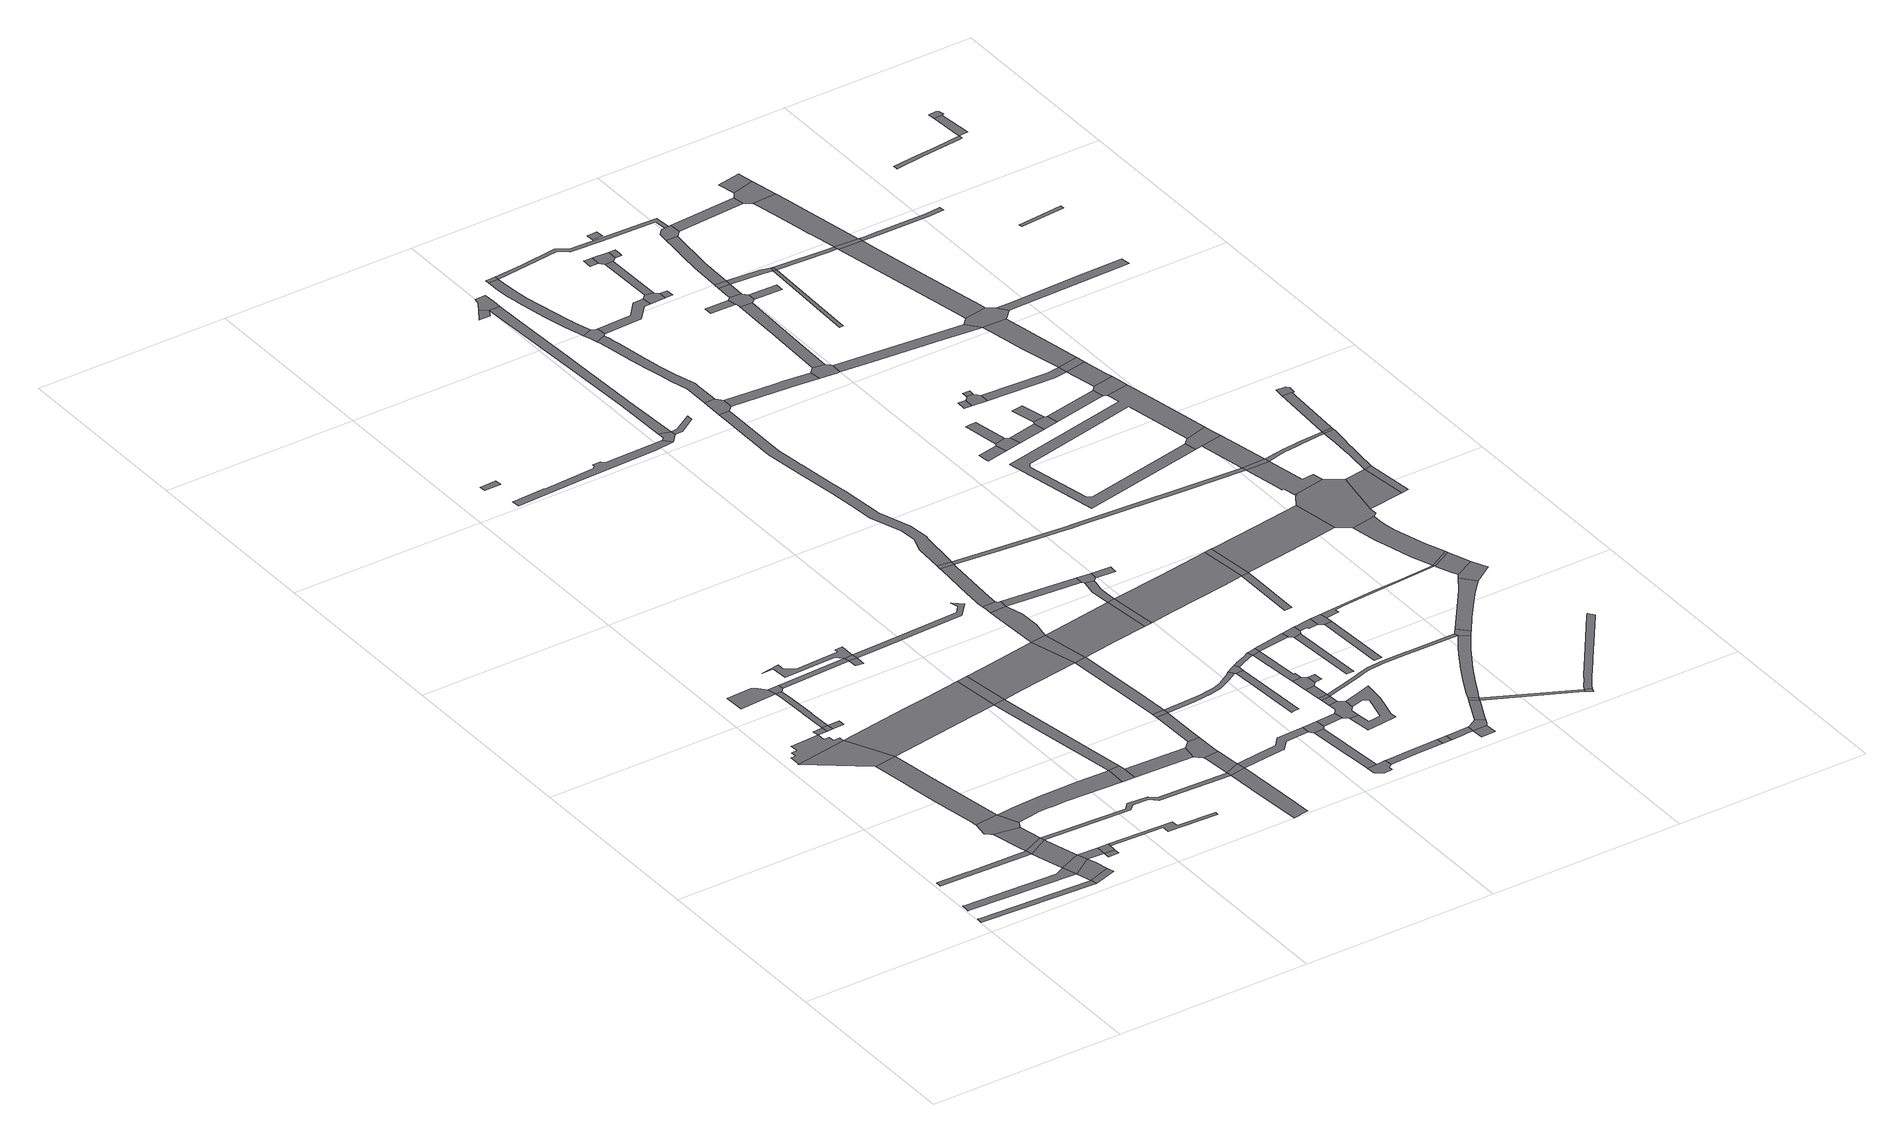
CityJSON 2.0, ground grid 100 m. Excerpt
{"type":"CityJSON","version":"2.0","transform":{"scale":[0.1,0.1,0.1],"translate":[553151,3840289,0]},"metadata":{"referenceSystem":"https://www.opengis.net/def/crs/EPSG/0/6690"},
"CityObjects":{
"road1":{"type":"Road","attributes":{"RoadStructureAttribute.sectionType":"1"},"geometry":[{"type":"MultiSurface","lod":"1","boundaries":[[[0,1,2,3,4,5]]]}]},
"road2":{"type":"Road","attributes":{"RoadStructureAttribute.sectionType":"1"},"geometry":[{"type":"MultiSurface","lod":"1","boundaries":[[[6,7,8,9,10,11,12]]]}]},
"road3":{"type":"Road","attributes":{"RoadStructureAttribute.sectionType":"1"},"geometry":[{"type":"MultiSurface","lod":"1","boundaries":[[[13,14,15,16,17,18,19,20]]]}]},
"road4":{"type":"Road","geometry":[{"type":"MultiSurface","lod":"1","boundaries":[[[21,12,11,22]]]}]},
"road5":{"type":"Road","geometry":[{"type":"MultiSurface","lod":"1","boundaries":[[[23,5,4,24]]]}]},
"road6":{"type":"Road","geometry":[{"type":"MultiSurface","lod":"1","boundaries":[[[25,20,19,26]]]}]},
"road7":{"type":"Road","attributes":{"RoadStructureAttribute.sectionType":"1"},"geometry":[{"type":"MultiSurface","lod":"1","boundaries":[[[27,28,20,25,29]]]}]},
"road8":{"type":"Road","attributes":{"RoadStructureAttribute.sectionType":"1"},"geometry":[{"type":"MultiSurface","lod":"1","boundaries":[[[30,31,26,19,32,12,21]]]}]},
"road9":{"type":"Road","attributes":{"RoadStructureAttribute.sectionType":"1"},"geometry":[{"type":"MultiSurface","lod":"1","boundaries":[[[33,22,11,34,5,23]]]}]},
"road10":{"type":"Road","attributes":{"RoadStructureAttribute.sectionType":"1"},"geometry":[{"type":"MultiSurface","lod":"1","boundaries":[[[35,36,37,38,39,40,41,42,43,44,45,46,47,48]]]}]},
"road11":{"type":"Road","geometry":[{"type":"MultiSurface","lod":"1","boundaries":[[[48,47,49,50]]]}]},
"road12":{"type":"Road","geometry":[{"type":"MultiSurface","lod":"1","boundaries":[[[51,52,53,54,55,27,29,56,57,58]]]}]},
"road13":{"type":"Road","attributes":{"RoadStructureAttribute.sectionType":"1"},"geometry":[{"type":"MultiSurface","lod":"1","boundaries":[[[59,60,50,49,61,62,63,64,65,52,51]]]}]},
"road14":{"type":"Road","attributes":{"RoadStructureAttribute.sectionType":"1"},"geometry":[{"type":"MultiSurface","lod":"1","boundaries":[[[66,21,22,67,68,69]]]}]},
"road15":{"type":"Road","attributes":{"RoadStructureAttribute.sectionType":"1"},"geometry":[{"type":"MultiSurface","lod":"1","boundaries":[[[70,71,40,72]]]}]},
"road16":{"type":"Road","geometry":[{"type":"MultiSurface","lod":"1","boundaries":[[[73,74,75,76,77,78,79]]]}]},
"road17":{"type":"Road","geometry":[{"type":"MultiSurface","lod":"1","boundaries":[[[80,70,72,81]]]}]},
"road18":{"type":"Road","geometry":[{"type":"MultiSurface","lod":"1","boundaries":[[[68,82,83,84]]]}]},
"road19":{"type":"Road","geometry":[{"type":"MultiSurface","lod":"1","boundaries":[[[69,68,84,85]]]}]},
"road20":{"type":"Road","attributes":{"RoadStructureAttribute.sectionType":"1"},"geometry":[{"type":"MultiSurface","lod":"1","boundaries":[[[86,87,80,81]]]}]},
"road21":{"type":"Road","attributes":{"RoadStructureAttribute.sectionType":"1"},"geometry":[{"type":"MultiSurface","lod":"1","boundaries":[[[88,89,90,91,92,78,93,94,95,96,70,80]]]}]},
"road22":{"type":"Road","geometry":[{"type":"MultiSurface","lod":"1","boundaries":[[[97,79,78,92,98]]]}]},
"road23":{"type":"Road","attributes":{"RoadStructureAttribute.sectionType":"1"},"geometry":[{"type":"MultiSurface","lod":"1","boundaries":[[[99,100,101,102,103,104,105,51,58,106,107,108,109,110,111,112,113,114,115]]]}]},
"road24":{"type":"Road","attributes":{"function":"3","RoadStructureAttribute.sectionType":"1"},"geometry":[{"type":"MultiSurface","lod":"1","boundaries":[[[116,117,118,119,48,50,120,121]]]}]},
"road25":{"type":"Road","attributes":{"RoadStructureAttribute.sectionType":"1"},"geometry":[{"type":"MultiSurface","lod":"1","boundaries":[[[122,123,124,125,126,127,128,85,84]]]}]},
"road26":{"type":"Road","attributes":{"RoadStructureAttribute.sectionType":"1"},"geometry":[{"type":"MultiSurface","lod":"1","boundaries":[[[129,97,98,130]]]}]},
"road27":{"type":"Road","attributes":{"RoadStructureAttribute.sectionType":"1"},"geometry":[{"type":"MultiSurface","lod":"1","boundaries":[[[131,132,133,134,135,136,137,138,139,140,129,141]]]}]},
"road28":{"type":"Road","attributes":{"RoadStructureAttribute.sectionType":"1"},"geometry":[{"type":"MultiSurface","lod":"1","boundaries":[[[142,143,144,145,146,147,148,25,26,149,150,151,152,153,154,155]]]}]},
"road29":{"type":"Road","attributes":{"RoadStructureAttribute.sectionType":"1"},"geometry":[{"type":"MultiSurface","lod":"1","boundaries":[[[130,156,157,158,159,160]]]}]},
"road30":{"type":"Road","geometry":[{"type":"MultiSurface","lod":"1","boundaries":[[[141,129,130,160]]]}]},
"road31":{"type":"Road","geometry":[{"type":"MultiSurface","lod":"1","boundaries":[[[161,162,115,114,163,164]]]}]},
"road32":{"type":"Road","geometry":[{"type":"MultiSurface","lod":"1","boundaries":[[[165,166,167,168]]]}]},
"road33":{"type":"Road","attributes":{"RoadStructureAttribute.sectionType":"1"},"geometry":[{"type":"MultiSurface","lod":"1","boundaries":[[[169,170,171,121,172,115,162]]]}]},
"road34":{"type":"Road","geometry":[{"type":"MultiSurface","lod":"1","boundaries":[[[173,116,121,171]]]}]},
"road35":{"type":"Road","attributes":{"RoadStructureAttribute.sectionType":"1"},"geometry":[{"type":"MultiSurface","lod":"1","boundaries":[[[174,164,163,175,176]]]}]},
"road36":{"type":"Road","attributes":{"RoadStructureAttribute.sectionType":"1"},"geometry":[{"type":"MultiSurface","lod":"1","boundaries":[[[177,178,179,180,154,181,182,183,184]]]}]},
"road37":{"type":"Road","attributes":{"RoadStructureAttribute.sectionType":"1"},"geometry":[{"type":"MultiSurface","lod":"1","boundaries":[[[185,186,187,188,189,190,191,141,160]]]}]},
"road38":{"type":"Road","geometry":[{"type":"MultiSurface","lod":"1","boundaries":[[[192,155,154,180]]]}]},
"road39":{"type":"Road","attributes":{"RoadStructureAttribute.sectionType":"1"},"geometry":[{"type":"MultiSurface","lod":"1","boundaries":[[[193,194,195,196,197,198,199,155,192]]]}]},
"road40":{"type":"Road","geometry":[{"type":"MultiSurface","lod":"1","boundaries":[[[200,201,202,203,204,176,175,205,197,196]]]}]},
"road41":{"type":"Road","attributes":{"function":"3","RoadStructureAttribute.sectionType":"1"},"geometry":[{"type":"MultiSurface","lod":"1","boundaries":[[[206,207,208,209,173,171,210,211,212,213]]]}]},
"road42":{"type":"Road","attributes":{"RoadStructureAttribute.sectionType":"1"},"geometry":[{"type":"MultiSurface","lod":"1","boundaries":[[[214,215,216,217,218,219,220,221,222,223,224,225,226,227,228]]]}]},
"road43":{"type":"Road","attributes":{"RoadStructureAttribute.sectionType":"1"},"geometry":[{"type":"MultiSurface","lod":"1","boundaries":[[[229,230,231,232,233,202,201]]]}]},
"road44":{"type":"Road","geometry":[{"type":"MultiSurface","lod":"1","boundaries":[[[234,235,231,230]]]}]},
"road45":{"type":"Road","attributes":{"RoadStructureAttribute.sectionType":"1"},"geometry":[{"type":"MultiSurface","lod":"1","boundaries":[[[236,237,238,239,240,241,213,242,243,244,235,234]]]}]},
"road46":{"type":"Road","attributes":{"RoadStructureAttribute.sectionType":"1"},"geometry":[{"type":"MultiSurface","lod":"1","boundaries":[[[245,246,247,248,249,250,192,180,251,252,253,254,255,256]]]}]},
"road47":{"type":"Road","geometry":[{"type":"MultiSurface","lod":"1","boundaries":[[[257,206,213,241]]]}]},
"road48":{"type":"Road","attributes":{"RoadStructureAttribute.sectionType":"1"},"geometry":[{"type":"MultiSurface","lod":"1","boundaries":[[[258,259,260,261,262,263,264,265,206,257]]]}]},
"road49":{"type":"Road","geometry":[{"type":"MultiSurface","lod":"1","boundaries":[[[266,267,268,269,270,271,272,264,263,273]]]}]},
"road50":{"type":"Road","attributes":{"RoadStructureAttribute.sectionType":"1"},"geometry":[{"type":"MultiSurface","lod":"1","boundaries":[[[274,275,276,277,278,279,280,281,282,283,284,234,230,285,286,287,288,289,290,291,292,293,294,295]]]}]},
"road51":{"type":"Road","attributes":{"RoadStructureAttribute.sectionType":"1"},"geometry":[{"type":"MultiSurface","lod":"1","boundaries":[[[296,297,298,299,300,301,270,269,302,303,304]]]}]},
"road52":{"type":"Road","geometry":[{"type":"MultiSurface","lod":"1","boundaries":[[[305,306,307,308,309,310,311,312,313,314,315,316]]]}]},
"road53":{"type":"Road","attributes":{"RoadStructureAttribute.sectionType":"1"},"geometry":[{"type":"MultiSurface","lod":"1","boundaries":[[[317,318,319,320,308,307]]]}]},
"road54":{"type":"Road","geometry":[{"type":"MultiSurface","lod":"1","boundaries":[[[321,296,304,322]]]}]},
"road55":{"type":"Road","geometry":[{"type":"MultiSurface","lod":"1","boundaries":[[[323,245,256,319,318,324]]]}]},
"road56":{"type":"Road","attributes":{"function":"3","RoadStructureAttribute.sectionType":"1"},"geometry":[{"type":"MultiSurface","lod":"1","boundaries":[[[325,326,327,257,241,328,329]]]}]},
"road57":{"type":"Road","geometry":[{"type":"MultiSurface","lod":"1","boundaries":[[[330,331,228,227,332,333]]]}]},
"road58":{"type":"Road","attributes":{"RoadStructureAttribute.sectionType":"1"},"geometry":[{"type":"MultiSurface","lod":"1","boundaries":[[[334,323,324,335]]]}]},
"road59":{"type":"Road","attributes":{"RoadStructureAttribute.sectionType":"1"},"geometry":[{"type":"MultiSurface","lod":"1","boundaries":[[[336,273,263,337,338,339]]]}]},
"road60":{"type":"Road","attributes":{"RoadStructureAttribute.sectionType":"1"},"geometry":[{"type":"MultiSurface","lod":"1","boundaries":[[[340,341,342,343,344,345,346]]]}]},
"road61":{"type":"Road","attributes":{"RoadStructureAttribute.sectionType":"1"},"geometry":[{"type":"MultiSurface","lod":"1","boundaries":[[[347,348,349,350,305,316,351,352,353,354]]]}]},
"road62":{"type":"Road","geometry":[{"type":"MultiSurface","lod":"1","boundaries":[[[355,356,274,295,357,346,345,358,359]]]}]},
"road63":{"type":"Road","attributes":{"RoadStructureAttribute.sectionType":"1"},"geometry":[{"type":"MultiSurface","lod":"1","boundaries":[[[360,361,362,363,333,332]]]}]},
"road64":{"type":"Road","attributes":{"RoadStructureAttribute.sectionType":"1"},"geometry":[{"type":"MultiSurface","lod":"1","boundaries":[[[364,365,366,367,368,369,370,371,372,373,321,322,374,375,376,377,378,379,380,381,382,383,384,385,386,387,388,389,390]]]}]},
"road65":{"type":"Road","geometry":[{"type":"MultiSurface","lod":"1","boundaries":[[[391,392,393,394,334,335,395,396,397,398,399,400]]]}]},
"road66":{"type":"Road","attributes":{"RoadStructureAttribute.sectionType":"1"},"geometry":[{"type":"MultiSurface","lod":"1","boundaries":[[[401,402,403,404,405,406,407,408,409,410,330,333]]]}]},
"road67":{"type":"Road","geometry":[{"type":"MultiSurface","lod":"1","boundaries":[[[411,412,325,329,413]]]}]},
"road68":{"type":"Road","attributes":{"RoadStructureAttribute.sectionType":"1"},"geometry":[{"type":"MultiSurface","lod":"1","boundaries":[[[414,415,392,391]]]}]},
"road69":{"type":"Road","geometry":[{"type":"MultiSurface","lod":"1","boundaries":[[[416,417,415,414]]]}]},
"road70":{"type":"Road","attributes":{"RoadStructureAttribute.sectionType":"1"},"geometry":[{"type":"MultiSurface","lod":"1","boundaries":[[[418,419,420,421,355,359,422,423,424,425,426]]]}]},
"road71":{"type":"Road","attributes":{"RoadStructureAttribute.sectionType":"1"},"geometry":[{"type":"MultiSurface","lod":"1","boundaries":[[[427,428,429,417,416]]]}]},
"road72":{"type":"Road","attributes":{"RoadStructureAttribute.sectionType":"1"},"geometry":[{"type":"MultiSurface","lod":"1","boundaries":[[[430,431,429,428,432,433]]]}]},
"road73":{"type":"Road","attributes":{"RoadStructureAttribute.sectionType":"1"},"geometry":[{"type":"MultiSurface","lod":"1","boundaries":[[[434,435,412,411,436,437,438]]]}]},
"road74":{"type":"Road","attributes":{"RoadStructureAttribute.sectionType":"1"},"geometry":[{"type":"MultiSurface","lod":"1","boundaries":[[[439,440,441,442,443,444,445,446,447,448,400,399,449,450,451,452,453,454,455,396,395]]]}]},
"road75":{"type":"Road","attributes":{"RoadStructureAttribute.sectionType":"1"},"geometry":[{"type":"MultiSurface","lod":"1","boundaries":[[[456,457,458,426,459,431,430]]]}]},
"road76":{"type":"Road","geometry":[{"type":"MultiSurface","lod":"1","boundaries":[[[460,347,354,461]]]}]},
"road77":{"type":"Road","geometry":[{"type":"MultiSurface","lod":"1","boundaries":[[[462,463,464,406]]]}]},
"road78":{"type":"Road","geometry":[{"type":"MultiSurface","lod":"1","boundaries":[[[465,466,418,426,458]]]}]},
"road79":{"type":"Road","geometry":[{"type":"MultiSurface","lod":"1","boundaries":[[[339,338,434,438,467,468]]]}]},
"road80":{"type":"Road","geometry":[{"type":"MultiSurface","lod":"1","boundaries":[[[469,470,471,433,432]]]}]},
"road81":{"type":"Road","geometry":[{"type":"MultiSurface","lod":"1","boundaries":[[[472,473,474,475,476,477,462,406,405]]]}]},
"road82":{"type":"Road","attributes":{"RoadStructureAttribute.sectionType":"1"},"geometry":[{"type":"MultiSurface","lod":"1","boundaries":[[[478,479,480,460,461,481,482,483,484]]]}]},
"road83":{"type":"Road","geometry":[{"type":"MultiSurface","lod":"1","boundaries":[[[485,364,390,486,487,488,489,490]]]}]},
"road84":{"type":"Road","geometry":[{"type":"MultiSurface","lod":"1","boundaries":[[[491,492,493,468,467]]]}]},
"road85":{"type":"Road","attributes":{"RoadStructureAttribute.sectionType":"1"},"geometry":[{"type":"MultiSurface","lod":"1","boundaries":[[[494,495,496,497,465,458,498,499,500,501]]]}]},
"road86":{"type":"Road","attributes":{"RoadStructureAttribute.sectionType":"1"},"geometry":[{"type":"MultiSurface","lod":"1","boundaries":[[[502,503,504,505,506,507,508,509,510,511,512,513,514,515,516,517,518,519,520,485,490]]]}]},
"road87":{"type":"Road","attributes":{"RoadStructureAttribute.sectionType":"1"},"geometry":[{"type":"MultiSurface","lod":"1","boundaries":[[[521,484,522,523]]]}]},
"road88":{"type":"Road","geometry":[{"type":"MultiSurface","lod":"1","boundaries":[[[524,525,526,527,513,512,528,529]]]}]},
"road89":{"type":"Road","geometry":[{"type":"MultiSurface","lod":"1","boundaries":[[[530,531,478,484,521,532,533,534]]]}]},
"road90":{"type":"Road","attributes":{"RoadStructureAttribute.sectionType":"1"},"geometry":[{"type":"MultiSurface","lod":"1","boundaries":[[[535,536,537,538,539,540]]]}]},
"road91":{"type":"Road","attributes":{"RoadStructureAttribute.sectionType":"1"},"geometry":[{"type":"MultiSurface","lod":"1","boundaries":[[[541,542,543,544,545,546,547,548,549,550,551,552,553,554,555,556,557,558,559,560,526,525]]]}]},
"road92":{"type":"Road","attributes":{"function":"3","RoadStructureAttribute.sectionType":"1"},"geometry":[{"type":"MultiSurface","lod":"1","boundaries":[[[561,562,411,413,563,564,565]]]}]},
"road93":{"type":"Road","geometry":[{"type":"MultiSurface","lod":"1","boundaries":[[[566,567,550,549]]]}]},
"road94":{"type":"Road","geometry":[{"type":"MultiSurface","lod":"1","boundaries":[[[568,494,501,569,540,539,570,571]]]}]},
"road95":{"type":"Road","attributes":{"RoadStructureAttribute.sectionType":"1"},"geometry":[{"type":"MultiSurface","lod":"1","boundaries":[[[572,573,530,534,574,575,576]]]}]},
"road96":{"type":"Road","attributes":{"RoadStructureAttribute.sectionType":"1"},"geometry":[{"type":"MultiSurface","lod":"1","boundaries":[[[577,578,579,580,581,582,583,584,585,586,587,416,414,588,589,590,591,592,593,594,595,596,597,598,599,600,601]]]}]},
"road97":{"type":"Road","attributes":{"RoadStructureAttribute.sectionType":"1"},"geometry":[{"type":"MultiSurface","lod":"1","boundaries":[[[602,603,604,605,568,571,606,607,608,609,610]]]}]},
"road98":{"type":"Road","attributes":{"RoadStructureAttribute.sectionType":"1"},"geometry":[{"type":"MultiSurface","lod":"1","boundaries":[[[611,612,489,488,613,614,615,616]]]}]},
"road99":{"type":"Road","geometry":[{"type":"MultiSurface","lod":"1","boundaries":[[[617,572,576,618]]]}]},
"road100":{"type":"Road","attributes":{"RoadStructureAttribute.sectionType":"1"},"geometry":[{"type":"MultiSurface","lod":"1","boundaries":[[[619,620,621,622,623]]]}]},
"road101":{"type":"Road","attributes":{"RoadStructureAttribute.sectionType":"1"},"geometry":[{"type":"MultiSurface","lod":"1","boundaries":[[[624,625,626,529,528,627,628,629]]]}]},
"road102":{"type":"Road","geometry":[{"type":"MultiSurface","lod":"1","boundaries":[[[630,631,632,602,610,633,623,622,634]]]}]},
"road103":{"type":"Road","attributes":{"RoadStructureAttribute.sectionType":"1"},"geometry":[{"type":"MultiSurface","lod":"1","boundaries":[[[635,636,637,638,639,640,565]]]}]},
"road104":{"type":"Road","attributes":{"RoadStructureAttribute.sectionType":"1"},"geometry":[{"type":"MultiSurface","lod":"1","boundaries":[[[641,642,643,322,304,644,645,646,647,648,649,650,651,652,653,654]]]}]},
"road105":{"type":"Road","geometry":[{"type":"MultiSurface","lod":"1","boundaries":[[[655,561,565,640]]]}]},
"road106":{"type":"Road","attributes":{"RoadStructureAttribute.sectionType":"1"},"geometry":[{"type":"MultiSurface","lod":"1","boundaries":[[[618,576,656,657,658]]]}]},
"road107":{"type":"Road","attributes":{"RoadStructureAttribute.sectionType":"1"},"geometry":[{"type":"MultiSurface","lod":"1","boundaries":[[[600,659,660,661,662,663,664,665,617,618,666,667,668,669,670,671,672]]]}]},
"road108":{"type":"Road","geometry":[{"type":"MultiSurface","lod":"1","boundaries":[[[673,674,675,676,677,678]]]}]},
"road109":{"type":"Road","attributes":{"RoadStructureAttribute.sectionType":"1"},"geometry":[{"type":"MultiSurface","lod":"1","boundaries":[[[679,624,629,680,681,682]]]}]},
"road110":{"type":"Road","geometry":[{"type":"MultiSurface","lod":"1","boundaries":[[[683,684,685,616,615,686,687,688,689,690,691,692]]]}]},
"road111":{"type":"Road","attributes":{"RoadStructureAttribute.sectionType":"1"},"geometry":[{"type":"MultiSurface","lod":"1","boundaries":[[[693,694,695,696,697,698,699]]]}]},
"road112":{"type":"Road","attributes":{"RoadStructureAttribute.sectionType":"1"},"geometry":[{"type":"MultiSurface","lod":"1","boundaries":[[[700,679,682,701]]]}]},
"road113":{"type":"Road","geometry":[{"type":"MultiSurface","lod":"1","boundaries":[[[702,703,704,681,680]]]}]},
"road114":{"type":"Road","geometry":[{"type":"MultiSurface","lod":"1","boundaries":[[[705,706,673,678,707,708,709,710]]]}]},
"road115":{"type":"Road","attributes":{"RoadStructureAttribute.sectionType":"1"},"geometry":[{"type":"MultiSurface","lod":"1","boundaries":[[[711,712,713,714,706,705]]]}]},
"road116":{"type":"Road","attributes":{"RoadStructureAttribute.sectionType":"1"},"geometry":[{"type":"MultiSurface","lod":"1","boundaries":[[[715,716,717,718,719,720,566,549,721,722,723,724,725,726,727,728,729,730]]]}]},
"road117":{"type":"Road","geometry":[{"type":"MultiSurface","lod":"1","boundaries":[[[731,732,699,698,700,701,733,734]]]}]},
"road118":{"type":"Road","attributes":{"RoadStructureAttribute.sectionType":"1"},"geometry":[{"type":"MultiSurface","lod":"1","boundaries":[[[735,736,737,738,739,740,741,683,692,742,743]]]}]},
"road119":{"type":"Road","geometry":[{"type":"MultiSurface","lod":"1","boundaries":[[[744,745,746,747]]]}]},
"road120":{"type":"Road","geometry":[{"type":"MultiSurface","lod":"1","boundaries":[[[658,657,748,749]]]}]},
"road121":{"type":"Road","geometry":[{"type":"MultiSurface","lod":"1","boundaries":[[[750,751,752,753,601,600,672,754,755]]]}]},
"road122":{"type":"Road","attributes":{"RoadStructureAttribute.sectionType":"1"},"geometry":[{"type":"MultiSurface","lod":"1","boundaries":[[[756,757,758,759,630,634,760,761,762,763,764,765]]]}]},
"road123":{"type":"Road","geometry":[{"type":"MultiSurface","lod":"1","boundaries":[[[766,767,768,734,733]]]}]},
"road124":{"type":"Road","attributes":{"RoadStructureAttribute.sectionType":"1"},"geometry":[{"type":"MultiSurface","lod":"1","boundaries":[[[769,710,709,770]]]}]},
"road125":{"type":"Road","attributes":{"RoadStructureAttribute.sectionType":"1"},"geometry":[{"type":"MultiSurface","lod":"1","boundaries":[[[771,772,773,774]]]}]},
"road126":{"type":"Road","attributes":{"function":"3","RoadStructureAttribute.sectionType":"1"},"geometry":[{"type":"MultiSurface","lod":"1","boundaries":[[[775,776,777,655,640,778,779,780,781]]]}]},
"road127":{"type":"Road","geometry":[{"type":"MultiSurface","lod":"1","boundaries":[[[782,783,784,785]]]}]},
"road128":{"type":"Road","geometry":[{"type":"MultiSurface","lod":"1","boundaries":[[[786,747,746,787,735,743,788,789,790]]]}]},
"road129":{"type":"Road","attributes":{"RoadStructureAttribute.sectionType":"1"},"geometry":[{"type":"MultiSurface","lod":"1","boundaries":[[[791,792,774,773,793,794,795]]]}]},
"road130":{"type":"Road","attributes":{"RoadStructureAttribute.sectionType":"1"},"geometry":[{"type":"MultiSurface","lod":"1","boundaries":[[[796,797,786,790,798,799]]]}]},
"road131":{"type":"Road","geometry":[{"type":"MultiSurface","lod":"1","boundaries":[[[800,801,791,795]]]}]},
"road132":{"type":"Road","geometry":[{"type":"MultiSurface","lod":"1","boundaries":[[[802,796,799,803]]]}]},
"road133":{"type":"Road","geometry":[{"type":"MultiSurface","lod":"1","boundaries":[[[804,805,769,770,806,807]]]}]},
"road134":{"type":"Road","geometry":[{"type":"MultiSurface","lod":"1","boundaries":[[[808,809,810,811,805,804]]]}]},
"road135":{"type":"Road","attributes":{"RoadStructureAttribute.sectionType":"1"},"geometry":[{"type":"MultiSurface","lod":"1","boundaries":[[[812,813,814,815,816,817,818,819,820,821,822,823,824,825,826,827,828,829,830,831]]]}]},
"road136":{"type":"Road","attributes":{"RoadStructureAttribute.sectionType":"1"},"geometry":[{"type":"MultiSurface","lod":"1","boundaries":[[[832,833,834,750,755,835,836,837,838,839]]]}]},
"road137":{"type":"Road","geometry":[{"type":"MultiSurface","lod":"1","boundaries":[[[840,841,842,789,788]]]}]},
"road138":{"type":"Road","attributes":{"RoadStructureAttribute.sectionType":"1"},"geometry":[{"type":"MultiSurface","lod":"1","boundaries":[[[843,844,845,846,802,803,847,848]]]}]},
"road139":{"type":"Road","attributes":{"RoadStructureAttribute.sectionType":"1"},"geometry":[{"type":"MultiSurface","lod":"1","boundaries":[[[849,850,851,852,853,854,855,856,857,858,859,860,861,658,749]]]}]},
"road140":{"type":"Road","attributes":{"RoadStructureAttribute.sectionType":"1"},"geometry":[{"type":"MultiSurface","lod":"1","boundaries":[[[862,689,688,863,864,865,866,867,868]]]}]},
"road141":{"type":"Road","attributes":{"RoadStructureAttribute.sectionType":"1"},"geometry":[{"type":"MultiSurface","lod":"1","boundaries":[[[869,803,799,870,871,872]]]}]},
"road142":{"type":"Road","attributes":{"RoadStructureAttribute.sectionType":"1"},"geometry":[{"type":"MultiSurface","lod":"1","boundaries":[[[871,873,874,875,876,877,878,879,880]]]}]},
"road143":{"type":"Road","geometry":[{"type":"MultiSurface","lod":"1","boundaries":[[[881,730,729,882,883,884,885,886,843,848,887]]]}]},
"road144":{"type":"Road","attributes":{"RoadStructureAttribute.sectionType":"1"},"geometry":[{"type":"MultiSurface","lod":"1","boundaries":[[[888,794,793,889,890,891]]]}]},
"road145":{"type":"Road","attributes":{"RoadStructureAttribute.sectionType":"1"},"geometry":[{"type":"MultiSurface","lod":"1","boundaries":[[[892,807,806,893]]]}]},
"road146":{"type":"Road","geometry":[{"type":"MultiSurface","lod":"1","boundaries":[[[872,871,880,894]]]}]},
"road147":{"type":"Road","geometry":[{"type":"MultiSurface","lod":"1","boundaries":[[[895,756,765,896,897,898]]]}]},
"road148":{"type":"Road","attributes":{"function":"3","RoadStructureAttribute.sectionType":"1"},"geometry":[{"type":"MultiSurface","lod":"1","boundaries":[[[899,900,901,902,903,904,905,906,907,908,756,895]]]}]},
"road149":{"type":"Road","attributes":{"function":"3","RoadStructureAttribute.sectionType":"1"},"geometry":[{"type":"MultiSurface","lod":"1","boundaries":[[[909,898,897,910,911,912,913]]]}]},
"road150":{"type":"Road","geometry":[{"type":"MultiSurface","lod":"1","boundaries":[[[913,912,914,832,839,915]]]}]},
"road151":{"type":"Road","geometry":[{"type":"MultiSurface","lod":"1","boundaries":[[[916,917,918,919,775,781,905,904,920,921,922]]]}]},
"road152":{"type":"Road","geometry":[{"type":"MultiSurface","lod":"1","boundaries":[[[923,654,653,924]]]}]},
"road153":{"type":"Road","attributes":{"function":"3","RoadStructureAttribute.sectionType":"1"},"geometry":[{"type":"MultiSurface","lod":"1","boundaries":[[[653,925,926,927,928,929,917,916,930,931,932,924]]]}]},
"road154":{"type":"Road","geometry":[{"type":"MultiSurface","lod":"1","boundaries":[[[933,831,830,823,822,934,935]]]}]},
"road155":{"type":"Road","attributes":{"function":"3","RoadStructureAttribute.sectionType":"1"},"geometry":[{"type":"MultiSurface","lod":"1","boundaries":[[[936,935,934,937,938,939,654,923]]]}]},
"road156":{"type":"Road","attributes":{"RoadStructureAttribute.sectionType":"1"},"geometry":[{"type":"MultiSurface","lod":"1","boundaries":[[[940,941,894,880,942,943,944]]]}]},
"road157":{"type":"Road","attributes":{"RoadStructureAttribute.sectionType":"1"},"geometry":[{"type":"MultiSurface","lod":"1","boundaries":[[[945,881,887,946,947]]]}]},
"road158":{"type":"Road","geometry":[{"type":"MultiSurface","lod":"1","boundaries":[[[948,949,950,951,952,892,893,953,818,817]]]}]},
"road159":{"type":"Road","attributes":{"function":"3","RoadStructureAttribute.sectionType":"1"},"geometry":[{"type":"MultiSurface","lod":"1","boundaries":[[[954,955,890,950,949]]]}]},
"road160":{"type":"Road","geometry":[{"type":"MultiSurface","lod":"1","boundaries":[[[956,891,890,955]]]}]},
"road161":{"type":"Road","attributes":{"function":"3","RoadStructureAttribute.sectionType":"1"},"geometry":[{"type":"MultiSurface","lod":"1","boundaries":[[[867,957,958,959,960,891,956,961,962]]]}]},
"road162":{"type":"Road","attributes":{"function":"3","RoadStructureAttribute.sectionType":"1"},"geometry":[{"type":"MultiSurface","lod":"1","boundaries":[[[963,922,921,964]]]}]},
"road163":{"type":"Road","geometry":[{"type":"MultiSurface","lod":"1","boundaries":[[[965,966,967,968,969,970,868,867,962,971,972,973,974]]]}]},
"road164":{"type":"Road","attributes":{"function":"3","RoadStructureAttribute.sectionType":"1"},"geometry":[{"type":"MultiSurface","lod":"1","boundaries":[[[975,976,977,968,967,978,979,980,981,982,983,984]]]}]},
"road165":{"type":"Road","attributes":{"RoadStructureAttribute.sectionType":"1"},"geometry":[{"type":"MultiSurface","lod":"1","boundaries":[[[985,986,987,988,989,990,991,923,924,992,993,994,995,996,997]]]}]},
"road166":{"type":"Road","geometry":[{"type":"MultiSurface","lod":"1","boundaries":[[[944,943,998,975,984,999,1000]]]}]},
"road167":{"type":"Road","geometry":[{"type":"MultiSurface","lod":"1","boundaries":[[[1001,963,964,1002]]]}]},
"road168":{"type":"Road","attributes":{"function":"3","RoadStructureAttribute.sectionType":"1"},"geometry":[{"type":"MultiSurface","lod":"1","boundaries":[[[1003,1004,1005,1006,1007,1008,1009,1010,1011,1012,1013,1014,944,1000]]]}]},
"road169":{"type":"Road","geometry":[{"type":"MultiSurface","lod":"1","boundaries":[[[1015,1016,1017,945,947,1018,1019,1020,1007,1006]]]}]},
"road170":{"type":"Road","attributes":{"function":"3","RoadStructureAttribute.sectionType":"1"},"geometry":[{"type":"MultiSurface","lod":"1","boundaries":[[[1021,1022,1023,1016,1015]]]}]},
"road171":{"type":"Road","attributes":{"RoadStructureAttribute.sectionType":"1"},"geometry":[{"type":"MultiSurface","lod":"1","boundaries":[[[1024,1025,1026,1027,1028,1029,1030,997,1031,1032,1033,1034,1035,963,1001]]]}]},
"road172":{"type":"Road","geometry":[{"type":"MultiSurface","lod":"1","boundaries":[[[1036,985,997,1030]]]}]},
"road173":{"type":"Road","attributes":{"RoadStructureAttribute.sectionType":"1"},"geometry":[{"type":"MultiSurface","lod":"1","boundaries":[[[1037,1038,1039,1040,985,1036,1041,1042,1043,1044,1045]]]}]},
"road174":{"type":"Road","attributes":{"RoadStructureAttribute.sectionType":"1"},"geometry":[{"type":"MultiSurface","lod":"1","boundaries":[[[1046,1047,1048,1049,1050,1051,1052,1053,1054,1055,1056,999,984]]]}]},
"road175":{"type":"Road","geometry":[{"type":"MultiSurface","lod":"1","boundaries":[[[1057,1037,1045,1058,1059,1060]]]}]},
"road176":{"type":"Road","attributes":{"RoadStructureAttribute.sectionType":"1"},"geometry":[{"type":"MultiSurface","lod":"1","boundaries":[[[1061,1062,1063,974,973,1064,1065,1066]]]}]},
"road177":{"type":"Road","geometry":[{"type":"MultiSurface","lod":"1","boundaries":[[[1067,1068,1069,1070]]]}]},
"road178":{"type":"Road","attributes":{"RoadStructureAttribute.sectionType":"1"},"geometry":[{"type":"MultiSurface","lod":"1","boundaries":[[[1071,1072,1073,1074,1075,1076,1077,1078,1079]]]}]},
"road179":{"type":"Road","attributes":{"RoadStructureAttribute.sectionType":"1"},"geometry":[{"type":"MultiSurface","lod":"1","boundaries":[[[1080,1081,1082,1083,1071,1084]]]}]},
"road180":{"type":"Road","geometry":[{"type":"MultiSurface","lod":"1","boundaries":[[[1085,1086,1082,1081,1087,1088]]]}]}
},
"vertices":[
[12,120,0],[7,120,0],[5,90,0],[13,90,0],[604,61,0],[596,93,0],
[500,223,0],[16,245,0],[12,245,0],[10,200,0],[14,200,0],[574,173,0],[552,250,0],
[203,457,0],[186,459,0],[29,465,0],[22,465,0],[20,435,0],[24,435,0],[502,420,0],[494,452,0],
[663,299,0],[680,247,0],
[711,135,0],[720,99,0],
[605,506,0],[611,481,0],
[450,644,0],[485,483,0],[579,624,0],
[657,319,0],[613,471,0],[522,348,0],
[695,202,0],[584,137,0],
[331,1652,0],[329,1670,0],[297,1669,0],[294,1699,0],[264,1700,0],[264,1744,0],[115,1737,0],[119,1694,0],[88,1692,0],[89,1662,0],[61,1658,0],[63,1607,0],[59,1600,0],[332,1644,0],
[330,1391,0],[448,1410,0],
[551,765,0],[431,753,0],[419,671,0],[422,668,0],[442,651,0],[594,654,0],[595,655,0],[598,661,0],
[498,1093,0],[487,1165,0],[357,1220,0],[368,1147,0],[390,1006,0],[428,772,0],[428,769,0],
[670,299,0],[683,246,0],[767,240,0],[769,295,0],
[313,1782,0],[261,1779,0],[315,1747,0],
[254,2207,0],[234,2222,0],[99,2214,0],[103,2112,0],[252,2120,0],[297,2122,0],[286,2171,0],
[343,1784,0],[344,1748,0],
[768,208,0],[823,208,0],[823,238,0],
[825,293,0],
[406,1751,0],[405,1784,0],
[339,1894,0],[339,1909,0],[337,1968,0],[333,2074,0],[329,2124,0],[301,2072,0],[306,1957,0],[307,1930,0],[307,1924,0],
[347,2174,0],[348,2142,0],
[1152,782,0],[1002,785,0],[883,783,0],[791,782,0],[700,778,0],[641,774,0],[568,766,0],[648,669,0],[668,674,0],[721,682,0],[771,683,0],[788,683,0],[811,683,0],[824,683,0],[863,684,0],[1160,674,0],[1162,781,0],
[1016,1754,0],[838,1725,0],[826,1723,0],[707,1704,0],[910,1484,0],[1044,1506,0],
[824,276,0],[1102,266,0],[1102,229,0],[1360,219,0],[1362,236,0],[1160,244,0],[1159,279,0],
[711,2190,0],[716,2159,0],
[754,2269,0],[714,2268,0],[715,2250,0],[487,2238,0],[439,2270,0],[438,2311,0],[342,2293,0],[402,2295,0],[408,2210,0],[678,2218,0],[756,2193,0],
[1218,480,0],[1185,509,0],[1080,516,0],[1050,485,0],[775,498,0],[753,497,0],[613,506,0],[619,481,0],[1063,463,0],[1093,491,0],[1175,489,0],[1210,457,0],[1586,443,0],[1583,468,0],
[717,2113,0],[720,2112,0],[759,2108,0],[759,2127,0],[759,2159,0],
[1227,753,0],[1221,786,0],[1226,672,0],[1227,750,0],
[250,4205,0],[248,4240,0],[163,4237,0],[164,4205,0],
[1192,972,0],[1150,1236,0],[1104,1515,0],[1087,1236,0],
[1075,1764,0],
[1229,750,0],[1533,663,0],[1545,740,0],
[1704,22,0],[1697,109,0],[1670,457,0],[1670,460,0],[1604,232,0],[1613,129,0],[1623,4,0],[1705,17,0],
[854,2163,0],[1334,2183,0],[1397,2250,0],[1352,2292,0],[1360,2249,0],[1330,2215,0],[953,2200,0],
[1662,504,0],
[1661,508,0],[1656,552,0],[1656,556,0],[1649,637,0],[1569,628,0],[1571,609,0],[1581,500,0],
[1647,667,0],[1644,775,0],[1582,773,0],[1573,765,0],[1546,741,0],[1534,662,0],
[1463,1827,0],[1452,1825,0],[1413,1819,0],[1173,1780,0],[1113,1517,0],[1213,1533,0],[1523,1582,0],[1531,1583,0],
[740,4088,0],[725,4094,0],[717,4107,0],[676,4106,0],[676,4094,0],[663,4080,0],[392,4066,0],[386,4066,0],[215,4060,0],[216,4016,0],[378,4023,0],[593,4032,0],[972,4045,0],[1072,4056,0],[1039,4094,0],
[1642,819,0],[1640,1016,0],[1579,1015,0],[1580,983,0],[1583,782,0],
[1640,1046,0],[1579,1044,0],
[1640,1049,0],[1639,1051,0],[1639,1062,0],[1625,1231,0],[1594,1592,0],[1594,1594,0],[1556,1316,0],[1563,1223,0],[1578,1057,0],
[2066,583,0],[1924,577,0],[1885,531,0],[1832,525,0],[1792,520,0],[1667,505,0],[1672,460,0],[1793,473,0],[1879,482,0],[1900,484,0],[1944,532,0],[2067,541,0],
[1548,1840,0],
[1564,1935,0],[1562,2040,0],[1560,2046,0],[1560,2047,0],[1541,2113,0],[1536,2131,0],[1452,2127,0],[1463,1836,0],
[1523,2178,0],[1522,2180,0],[1520,2185,0],[1518,2188,0],[1449,2184,0],[1450,2168,0],[1451,2150,0],[1538,2176,0],
[2048,1138,0],[2026,1122,0],[2003,1107,0],[1984,1095,0],[1964,1084,0],[1936,1074,0],[1916,1069,0],[1904,1066,0],[1886,1064,0],[1841,1058,0],[1788,1055,0],[1787,1025,0],[1842,1031,0],[1887,1036,0],[1902,1039,0],[1929,1044,0],[1947,1049,0],[1966,1057,0],[1991,1070,0],[2011,1082,0],[2042,1100,0],[2062,1114,0],
[1468,2545,0],[1467,2528,0],[1453,2312,0],[1448,2239,0],[1448,2230,0],[1447,2220,0],[1519,2240,0],[1537,2523,0],[1538,2538,0],
[2217,156,0],[2187,155,0],[2168,154,0],[2117,148,0],[2120,109,0],[2121,99,0],[2127,95,0],[2159,77,0],[2202,80,0],[2201,102,0],[2209,109,0],[2221,117,0],
[2162,222,0],[2137,521,0],[2084,518,0],[2106,274,0],
[1470,2571,0],[1541,2564,0],
[2145,587,0],[2146,537,0],
[1925,1902,0],[1778,1879,0],[1566,1843,0],[1781,1624,0],[1952,1651,0],
[1056,4149,0],[1057,4109,0],[1113,4101,0],[1112,4130,0],
[2247,597,0],[2252,547,0],
[1776,2157,0],[1776,2112,0],[1919,2101,0],[1922,2145,0],
[2076,1017,0],[2095,713,0],[2117,715,0],[2135,716,0],[2115,1019,0],[2110,1111,0],[2070,1108,0],
[2502,167,0],[2421,164,0],[2360,162,0],[2233,157,0],[2274,119,0],[2359,122,0],[2399,124,0],[2503,127,0],
[2101,1168,0],[2078,1156,0],[2067,1110,0],[2110,1135,0],[2110,1143,0],
[1154,4102,0],[1243,4161,0],[1244,4192,0],[1147,4133,0],
[1365,4123,0],[1364,4066,0],[1362,3732,0],[1391,3512,0],[1419,3318,0],[1438,3138,0],[1444,3061,0],[1499,2893,0],[1507,2804,0],[1480,2722,0],[1542,2571,0],[1543,2583,0],[1561,2788,0],[1565,2788,0],[1554,2905,0],[1500,3072,0],[1476,3295,0],[1463,3389,0],[1442,3551,0],[1441,3560,0],[1439,3571,0],[1438,3580,0],[1436,3589,0],[1432,3618,0],[1422,3696,0],[1416,3738,0],[1419,4122,0],
[2312,671,0],[2263,662,0],[2267,620,0],[2263,615,0],[2277,525,0],[2326,530,0],[2322,574,0],[2323,574,0],[2342,597,0],[2341,649,0],
[1098,4399,0],[1081,4802,0],[1078,4879,0],[1066,5193,0],[1060,5393,0],[1001,5390,0],[1002,5385,0],[1004,5368,0],[1030,4824,0],[1049,4429,0],
[1965,1908,0],[1925,1903,0],[1993,1657,0],
[2308,722,0],[2258,715,0],
[2306,742,0],[2256,736,0],
[2202,1217,0],[2177,1201,0],[2123,1181,0],[2115,1176,0],[2125,1151,0],[2153,1164,0],[2183,1177,0],[2210,1187,0],[2215,1188,0],
[2305,752,0],[2297,831,0],[2248,824,0],
[2289,921,0],[2239,915,0],[2316,853,0],[2311,903,0],
[1931,2089,0],[1917,2011,0],[1960,2009,0],[1972,2064,0],[1974,2079,0],
[2292,402,0],[2370,412,0],[2454,422,0],[2452,456,0],[2467,517,0],[2483,584,0],[2490,659,0],[2494,694,0],[2471,688,0],[2437,677,0],[2411,617,0],[2420,609,0],[2435,596,0],[2418,529,0],[2402,465,0],[2372,462,0],[2335,458,0],
[2285,960,0],[2275,960,0],[2256,1198,0],[2236,956,0],
[2552,169,0],[2553,128,0],
[966,5423,0],[921,5353,0],[980,5354,0],
[2251,1228,0],[2227,1222,0],
[1994,2095,0],[1998,2139,0],
[2357,858,0],[2355,882,0],[2353,906,0],
[1059,5439,0],[1056,5502,0],[1000,5499,0],[998,5483,0],[996,5473,0],[988,5459,0],
[2672,174,0],[2626,172,0],[2625,172,0],[2626,132,0],[2629,132,0],[2663,134,0],[2673,134,0],
[1366,4238,0],[1432,4135,0],[1436,4139,0],[1446,4149,0],[1446,4208,0],[1419,4238,0],
[2096,2088,0],[2097,2109,0],[2098,2130,0],
[2422,1261,0],[2375,1254,0],[2347,1248,0],[2280,1235,0],[2267,1200,0],[2355,1213,0],[2414,1220,0],[2427,1221,0],
[1420,4378,0],[1420,4379,0],[1420,4390,0],[1390,4502,0],[1368,4595,0],[1344,4722,0],[1324,4841,0],[1317,4878,0],[1317,4879,0],[1313,4904,0],[1305,4933,0],[1253,4912,0],[1258,4892,0],[1274,4802,0],[1292,4704,0],[1310,4614,0],[1327,4536,0],[1343,4458,0],[1367,4375,0],
[2748,137,0],[2676,74,0],[2751,75,0],
[1296,5000,0],[1283,5008,0],[1231,4986,0],[1243,4946,0],[1316,4947,0],[1314,4999,0],
[2729,204,0],[2682,174,0],[2755,150,0],[2758,155,0],[2768,177,0],
[2471,829,0],[2490,830,0],[2509,830,0],[2508,831,0],[2485,1210,0],[2447,1204,0],
[1277,5028,0],[1255,5101,0],[1254,5108,0],[1254,5109,0],[1248,5136,0],[1196,5378,0],[1188,5436,0],[1182,5494,0],[1176,5577,0],[1124,5575,0],[1126,5523,0],[1127,5492,0],[1129,5470,0],[1133,5441,0],[1139,5394,0],[1143,5366,0],[1174,5212,0],[1187,5154,0],[1203,5083,0],[1223,5015,0],
[2507,1992,0],[2247,1951,0],[2116,1677,0],[2429,1726,0],[2534,1743,0],
[1175,5599,0],[1124,5596,0],
[2493,1272,0],[2446,1205,0],[2486,1211,0],[2497,1232,0],
[2795,348,0],[2734,215,0],[2777,195,0],[2832,311,0],[2836,321,0],
[2797,828,0],[2796,829,0],[2788,829,0],[2786,829,0],[2673,827,0],[2645,826,0],[2633,825,0],[2572,819,0],[2551,813,0],[2506,800,0],[2469,789,0],[2309,723,0],[2474,770,0],[2512,781,0],[2535,788,0],[2571,798,0],[2572,798,0],[2576,800,0],[2635,805,0],[2646,806,0],[2674,807,0],[2777,808,0],[2787,809,0],[3054,808,0],[3045,827,0],
[2589,1286,0],[2534,1278,0],[2531,1277,0],[2524,1276,0],[2533,1237,0],[2536,1237,0],[2537,1238,0],[2540,1225,0],[2592,1231,0],
[1755,4186,0],[1711,4189,0],[1739,4126,0],[1756,4125,0],[1896,4113,0],[1889,4173,0],
[2803,365,0],[2843,338,0],
[2633,849,0],[2653,849,0],[2673,850,0],[2656,1216,0],[2617,1213,0],
[1617,5084,0],[1560,5081,0],[1495,5005,0],[1517,4953,0],[1584,5030,0],[1620,5032,0],
[2645,1290,0],[2626,1288,0],[2594,1286,0],[2606,1221,0],[2654,1251,0],
[2535,1408,0],[2555,1408,0],[2574,1408,0],[2574,1671,0],[2574,1672,0],[2574,1746,0],
[2174,2509,0],[2107,2513,0],[1772,2542,0],[1772,2517,0],[1920,2504,0],[2105,2488,0],[2132,2486,0],[2182,2484,0],[2565,2460,0],[2653,2456,0],[2730,2452,0],[3030,2438,0],[3033,2437,0],[3029,2460,0],
[2547,1998,0],
[3234,128,0],[3260,115,0],[3268,133,0],
[3047,798,0],[3029,773,0],[2995,720,0],[2955,654,0],[2911,579,0],[2862,488,0],[2820,403,0],[2868,386,0],[2905,456,0],[2956,552,0],[2998,622,0],[3035,683,0],[3072,738,0],[3096,773,0],
[2234,3223,0],[2127,3202,0],[2131,3172,0],[2135,3142,0],[2137,3142,0],[2246,3165,0],
[1639,5106,0],[1701,5035,0],[1700,5077,0],[1681,5097,0],
[1919,4201,0],[1909,4192,0],[1903,4186,0],[1980,4106,0],[1982,4106,0],[1998,4105,0],[2004,4166,0],[1995,4176,0],[1989,4183,0],[1980,4195,0],
[1573,5484,0],[1572,5484,0],[1572,5456,0],[1571,5433,0],[1572,5432,0],[1614,5431,0],[1616,5483,0],
[1636,5408,0],[1678,5409,0],
[1741,5036,0],[1741,5061,0],[1740,5078,0],
[2298,3252,0],[2239,3237,0],[2268,3170,0],[2291,3174,0],[2333,3183,0],[2321,3242,0],
[2265,3430,0],[2237,3428,0],[2208,3426,0],[2209,3423,0],
[2031,5584,0],[1956,5588,0],[1742,5594,0],[1574,5599,0],[1521,5639,0],[1324,5612,0],[1519,5616,0],[1564,5577,0],[1570,5577,0],[1742,5571,0],[1753,5571,0],[1762,5570,0],[2013,5563,0],[2017,5519,0],[2018,5500,0],[2039,5502,0],
[1664,5482,0],[1652,5482,0],[1701,5428,0],[1702,5480,0],
[1934,4787,0],[1932,4715,0],[1931,4688,0],[1931,4687,0],[1928,4546,0],[1928,4545,0],[1927,4526,0],[1985,4424,0],[1994,4784,0],
[1797,4862,0],[1796,4817,0],[1929,4816,0],[1920,4861,0],
[3291,95,0],[3300,118,0],
[3073,859,0],[3055,835,0],[3054,834,0],[3051,832,0],[3111,793,0],[3121,806,0],
[3282,1337,0],[3088,1323,0],[2946,1314,0],[2660,1291,0],[2724,1262,0],[2721,1284,0],[2774,1290,0],[2869,1298,0],[2936,1304,0],[3284,1328,0],
[1736,5427,0],[1737,5449,0],[1738,5479,0],
[2470,3273,0],[2483,3214,0],
[2290,3602,0],[2288,3552,0],[2326,3550,0],[2328,3600,0],
[3055,2077,0],[2819,2040,0],[2566,2001,0],[2574,1750,0],[2751,1778,0],[2971,1813,0],[3094,1833,0],
[1701,5601,0],[1756,5605,0],[1752,5647,0],[1698,5641,0],
[1937,4876,0],[1935,4808,0],[2018,4802,0],[2019,4847,0],[1997,4872,0],
[2348,3627,0],[2347,3617,0],[2405,3546,0],[2407,3596,0],[2384,3624,0],
[1939,4966,0],[1938,4907,0],[1999,4960,0],[1999,4964,0],
[2386,3654,0],[2350,3655,0],
[1940,4998,0],[2000,4996,0],
[2540,3296,0],[2480,3290,0],[2565,3231,0],[2552,3290,0],
[2510,3422,0],[2481,3419,0],[2451,3415,0],[2452,3412,0],
[3067,2895,0],[3067,2897,0],[3017,3158,0],[2999,3251,0],[2997,3262,0],[2989,3303,0],[2871,3281,0],[2884,3212,0],[2197,3064,0],[2296,2568,0],[2945,2700,0],[2932,2765,0],[2357,2646,0],[2327,2658,0],[2260,3001,0],[2272,3019,0],[2766,3125,0],[2895,3153,0],[2964,2795,0],[3080,2827,0],
[3316,1189,0],[3269,1117,0],[3261,1105,0],[3182,888,0],[3284,1018,0],[3315,1055,0],[3355,1099,0],[3374,1119,0],
[2165,4798,0],[2166,4819,0],[2167,4843,0],
[1967,5417,0],[1962,5351,0],[1954,5262,0],[1944,5160,0],[2004,5167,0],[2027,5413,0],
[3313,141,0],[3332,171,0],[3357,206,0],[3378,233,0],[3436,313,0],[3641,591,0],[3646,599,0],[3623,631,0],[3610,613,0],[3461,408,0],[3329,228,0],[3308,195,0],[3285,163,0],
[2037,4163,0],[2203,4088,0],[2526,4062,0],[2669,4050,0],[2709,4047,0],[2725,4046,0],[2671,4112,0],
[2173,4983,0],[2173,4953,0],[2218,4945,0],[2222,4971,0],
[2211,4677,0],[2209,4614,0],[2206,4509,0],[2203,4404,0],[2213,4404,0],[2223,4404,0],[2228,4654,0],[2235,4944,0],
[2052,5503,0],[2009,5499,0],[2000,5499,0],[1993,5491,0],[1971,5469,0],[1969,5446,0],[2056,5444,0],
[2753,3578,0],[2756,3528,0],[2829,3540,0],[2820,3590,0],
[2839,3349,0],[2849,3290,0],
[2233,4969,0],
[3389,1396,0],[3285,1328,0],[3286,1327,0],[3393,1385,0],
[3365,1462,0],[3351,1504,0],[3301,1674,0],[3292,1733,0],[3290,1769,0],[3289,1808,0],[3161,1785,0],[3186,1645,0],[3201,1590,0],[3241,1448,0],
[3413,1331,0],[3289,1317,0],[3317,1242,0],[3330,1212,0],[3437,1269,0],
[3320,1195,0],[3475,1188,0],
[3271,2183,0],[3104,2151,0],[3105,2143,0],[3096,2140,0],[3313,1829,0],[3309,1868,0],[3353,2129,0],
[3152,2463,0],[3157,2435,0],
[3034,2434,0],[3069,2255,0],[3076,2216,0],[3085,2217,0],[3099,2150,0],[3259,2239,0],[3197,2235,0],[3192,2256,0],
[3087,2791,0],[2981,2708,0],[3099,2731,0],
[3151,2469,0],[3026,2473,0],[3027,2469,0],[3028,2465,0],
[2505,4954,0],[2263,4967,0],[2503,4931,0],[2551,4930,0],[2549,4952,0],
[2406,5527,0],[2190,5453,0],[2415,5468,0],
[2984,3332,0],[2972,3394,0],[2862,3374,0],[2854,3366,0],[2841,3350,0],[2851,3289,0],
[2962,3444,0],[2940,3561,0],
[2931,3611,0],
[2740,3960,0],[2770,3805,0],[2770,3804,0],[2818,3599,0],[2917,3684,0],[2848,4041,0],
[3471,2146,0],[3498,1897,0],
[2859,4142,0],[2841,4156,0],[2823,4169,0],[2704,4149,0],[2692,4136,0],[2674,4115,0],[2861,4054,0],[2875,4070,0],[2898,4092,0],[2861,4141,0],
[2554,4924,0],[2600,4686,0],[2698,4178,0],[2817,4201,0],[2792,4332,0],[2792,4333,0],[2757,4510,0],[2693,4849,0],[2681,4913,0],[2679,4921,0],
[3485,2502,0],[3355,2493,0],[3325,2490,0],[3255,2482,0],[3245,2480,0],[3215,2474,0],[3160,2465,0],[3185,2444,0],[3220,2454,0],[3257,2462,0],[3327,2470,0],[3357,2473,0],[3485,2484,0],
[2553,4929,0],[2678,4945,0],[2675,4946,0],
[3511,2153,0],[3538,1904,0],
[2607,5304,0],[2591,5386,0],[2590,5387,0],[2578,5451,0],[2453,5443,0],[2463,5395,0],[2463,5394,0],[2477,5322,0],[2504,5182,0],[2519,5107,0],[2523,5085,0],[2547,4961,0],
[2550,5593,0],[2431,5559,0],[2411,5533,0],[2421,5468,0],[2424,5465,0],[2432,5459,0],
[2535,5673,0],[2534,5677,0],[2413,5654,0],
[3518,2260,0],[3521,2290,0],[3521,2299,0],[3528,2371,0],[3528,2372,0],[3539,2483,0],[3539,2489,0],[3485,2473,0],[3485,2395,0],[3481,2293,0],[3481,2292,0],[3479,2259,0],
[3539,2505,0],
[3505,2841,0],[3503,2809,0],[3487,2511,0],[3486,2502,0],[3539,2509,0],[3539,2517,0],[3553,2805,0],[3554,2833,0],[3555,2837,0],
[2761,4919,0],[2983,4919,0],[3043,4919,0],[3118,4925,0],[3116,4937,0],[3115,4950,0],[3040,4944,0],[2983,4944,0],[2933,4943,0],[2760,4944,0],[2705,4943,0],
[3508,2895,0],[3567,2837,0],[3569,2877,0],[3557,2892,0],
[3544,4153,0],[3297,4149,0],[2928,4140,0],[2930,4093,0],[3299,4099,0],[3549,4103,0],
[3563,4659,0],[3325,4637,0],[3327,4617,0],[3565,4639,0],
[3513,5378,0],[3378,5364,0],[3276,5353,0],[3134,5338,0],[3135,5326,0],[3136,5315,0],[3291,5332,0],[3504,5356,0],[3515,5358,0],
[3543,5557,0],[3543,5559,0],[3499,5556,0],[3512,5388,0],[3560,5383,0],
[3541,5599,0],[3496,5595,0],[3554,5562,0],[3548,5592,0]
]}
